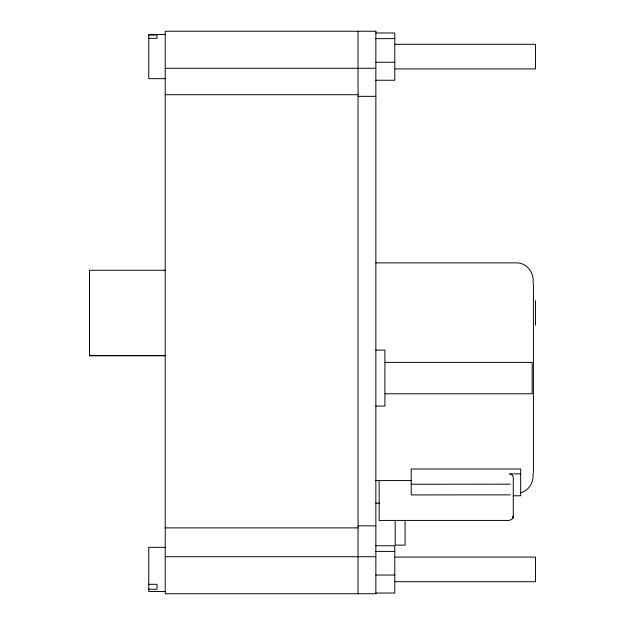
<?xml version="1.0" encoding="UTF-8"?>
<svg xmlns="http://www.w3.org/2000/svg" width="625" height="625" viewBox="0 0 625 625"><rect width="100%" height="100%" fill="white"/><g stroke="black" fill="none" stroke-linecap="round" stroke-linejoin="round"><path stroke-width="0.94" d="M513.266 516.312L512.719 516.312L512.719 518.375L513.266 516.312L513.266 476.984L512.062 474.758L509.156 473.828M513.125 517.383L512.719 518.094L513.125 516.312L512.719 518.305L513.125 516.852M512.719 518.094L513.125 517.117M512.719 516.852L513.125 516.312M512.062 519.227L509.156 520.43L379.148 520.43L379.148 480.57M520.82 492.711C529.227 490.508 534.016 481.656 533.016 473.32M510.219 484.164L411.234 484.227M510.219 494.867L411.234 494.922L411.234 469L520.672 469L520.672 495.766L513.266 495.766M510.219 473.938L520.672 473.828M375.859 32.977L394.781 32.977L394.781 80.242L375.859 80.242M165.219 34.547L148.758 34.547L148.758 78.672L165.219 78.672M148.758 35.07L156.984 35.07L156.984 38.32L148.758 38.32M375.859 38.625L394.781 38.625M395.172 44.297L535.484 44.297L535.484 68.922L395.172 68.922M375.859 62.258L394.781 62.258M165.219 68.273L375.859 68.273M165.219 94.719L358.047 94.719M358.047 96.352L375.859 96.352M375.859 262.891L516.562 262.891C526.875 262.75 534.445 272.984 533.016 282.844M165.023 270.25L89.516 270.25L89.516 355.758L165.023 355.758M375.859 350.109L384.906 350.109L384.906 406.055L375.859 406.055M89.516 355.57L165.367 355.57M385.156 362.383L532.195 362.383L532.195 393.781L385.156 393.781M375.859 480.57L411.703 480.57M375.859 503.148L379.734 503.148M358.047 525.852L375.859 525.852M165.219 527.891L358.047 527.891M375.859 545.766L394.781 545.766L394.781 593.031L375.859 593.031M165.219 547.336L148.758 547.336L148.758 591.461L165.219 591.461M375.859 551.414L394.781 551.414M165.219 556.727L375.859 556.727M395.172 557.086L535.484 557.086L535.484 581.711L395.172 581.711M375.859 575.055L394.781 575.055M148.758 584.305L156.984 584.305L156.984 589.227L148.758 589.227M535.484 300.695L535.484 325.312M533.43 283.625L533.43 472.539M405.07 520.719L405.07 545.117L395.195 545.117L395.195 520.719M358.047 31.25L358.047 593.75M375.859 31.25L165.219 31.25L165.219 593.75L375.859 593.75L375.859 31.25"/></g></svg>
